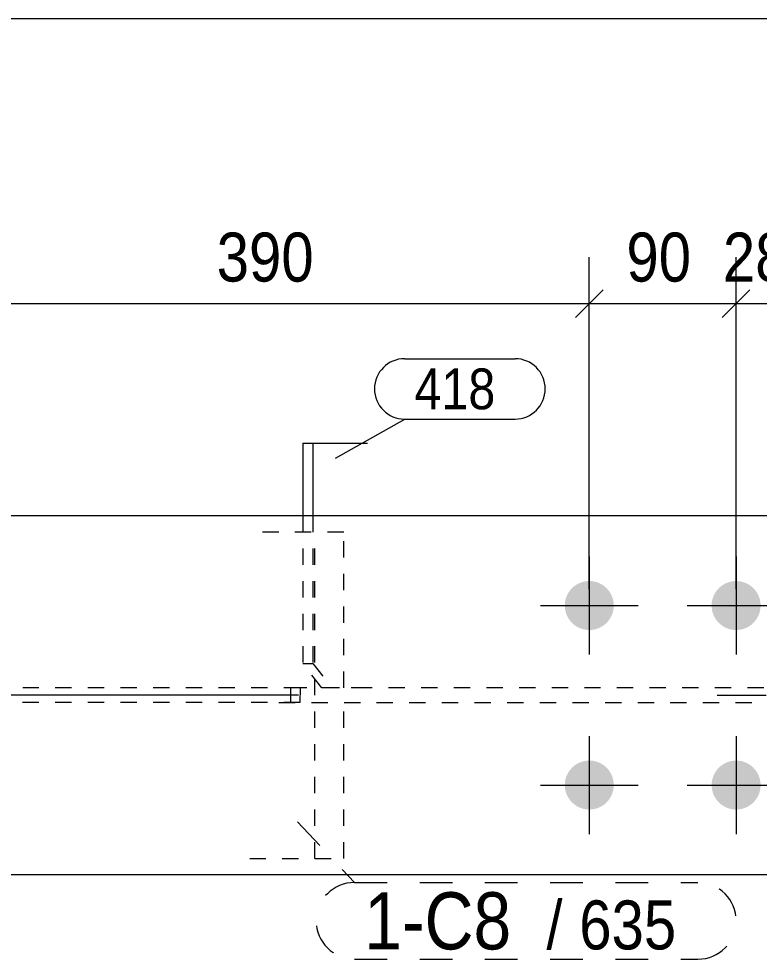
# Model space of a CAD drawing. Header units: millimetres. Extents: x 2 to 579, y 1 to 825.
# Drawn here: x 222.6 to 268, y 767.4 to 825 of the extents above; entities that cross this region are included whole.
import ezdxf

# ---------------------------------------------------------------- set-up
doc = ezdxf.new("R2010")
doc.units = ezdxf.units.MM
for name, pattern in [('XKITLINE00', [0]), ('XKITLINE01', [4, 1, -1, 1, -1]), ('XKITLINE02', [4, 2, -2]), ('XKITLINE03', [6, 3, -1, 1, -1])]:
    doc.linetypes.add(name, pattern=pattern)
for name, color, linetype, lineweight in [('Bolt', 3, 'Continuous', 0), ('Dimensions', 7, 'Continuous', 0), ('DrawingSheet', 5, 'Continuous', 0), ('Part', 2, 'Continuous', 0), ('PartMark', 7, 'Continuous', 0)]:
    doc.layers.add(name, color=color, linetype=linetype, lineweight=lineweight)
doc.styles.add('ARIAL', font='ARIAL.TTF')

# ---------------------------------------------------------------- blocks, each defined once
blk = doc.blocks.new('*A52')
at = {"layer": 'Bolt'}
for points in [[(257.608, 790.55), (257.645, 790.548), (257.681, 790.546), (257.718, 790.543), (257.755, 790.539), (257.791, 790.534), (257.827, 790.528), (257.864, 790.521), (257.9, 790.514), (257.935, 790.505), (257.971, 790.496), (258.006, 790.485), (258.041, 790.474), (258.076, 790.462), (258.111, 790.449), (258.145, 790.436), (258.179, 790.421), (258.212, 790.406), (258.245, 790.39), (258.278, 790.373), (258.31, 790.355), (258.342, 790.337), (258.373, 790.317), (258.404, 790.297), (258.435, 790.276), (258.465, 790.255), (258.494, 790.233), (258.523, 790.21), (258.551, 790.186), (258.578, 790.161), (258.605, 790.136), (258.632, 790.111), (258.657, 790.084), (258.682, 790.057), (258.707, 790.03), (258.73, 790.002), (258.753, 789.973), (258.776, 789.944), (258.797, 789.914), (258.818, 789.883), (258.838, 789.852), (258.858, 789.821), (258.876, 789.789), (258.894, 789.757), (258.911, 789.724), (258.927, 789.691), (258.942, 789.658), (258.957, 789.624), (258.97, 789.59), (258.983, 789.555), (258.995, 789.521), (259.006, 789.485), (259.017, 789.45), (259.026, 789.414), (259.035, 789.379), (259.042, 789.343), (259.049, 789.306), (259.055, 789.27), (259.06, 789.234), (259.064, 789.197), (259.067, 789.16), (259.069, 789.124), (259.07, 789.087), (259.071, 789.05), (259.07, 789.013), (259.069, 788.976), (259.067, 788.94), (259.064, 788.903), (259.06, 788.866), (259.055, 788.83), (259.049, 788.794), (259.042, 788.757), (259.035, 788.721), (259.026, 788.686), (259.017, 788.65), (259.006, 788.615), (258.995, 788.579), (258.983, 788.545), (258.97, 788.51), (258.957, 788.476), (258.942, 788.442), (258.927, 788.409), (258.911, 788.376), (258.894, 788.343), (258.876, 788.311), (258.858, 788.279), (258.838, 788.248), (258.818, 788.217), (258.797, 788.186), (258.776, 788.156), (258.753, 788.127), (258.73, 788.098), (258.707, 788.07), (258.682, 788.043), (258.657, 788.016), (258.632, 787.989), (258.605, 787.964), (258.578, 787.939), (258.551, 787.914), (258.523, 787.89), (258.494, 787.867), (258.465, 787.845), (258.435, 787.824), (258.404, 787.803), (258.373, 787.783), (258.342, 787.763), (258.31, 787.745), (258.278, 787.727), (258.245, 787.71), (258.212, 787.694), (258.179, 787.679), (258.145, 787.664), (258.111, 787.651), (258.076, 787.638), (258.041, 787.626), (258.006, 787.615), (257.971, 787.604), (257.935, 787.595), (257.9, 787.586), (257.864, 787.579), (257.827, 787.572), (257.791, 787.566), (257.755, 787.561), (257.718, 787.557), (257.681, 787.554), (257.645, 787.552), (257.608, 787.55), (257.571, 787.55), (257.534, 787.55), (257.497, 787.552), (257.461, 787.554), (257.424, 787.557), (257.387, 787.561), (257.351, 787.566), (257.315, 787.572), (257.278, 787.579), (257.242, 787.586), (257.206, 787.595), (257.171, 787.604), (257.136, 787.615), (257.1, 787.626), (257.066, 787.638), (257.031, 787.651), (256.997, 787.664), (256.963, 787.679), (256.93, 787.694), (256.897, 787.71), (256.864, 787.727), (256.832, 787.745), (256.8, 787.763), (256.768, 787.783), (256.738, 787.803), (256.707, 787.824), (256.677, 787.845), (256.648, 787.867), (256.619, 787.89), (256.591, 787.914), (256.564, 787.939), (256.537, 787.964), (256.51, 787.989), (256.485, 788.016), (256.46, 788.043), (256.435, 788.07), (256.411, 788.098), (256.388, 788.127), (256.366, 788.156), (256.345, 788.186), (256.324, 788.217), (256.304, 788.248), (256.284, 788.279), (256.266, 788.311), (256.248, 788.343), (256.231, 788.376), (256.215, 788.409), (256.2, 788.442), (256.185, 788.476), (256.171, 788.51), (256.159, 788.545), (256.147, 788.579), (256.136, 788.615), (256.125, 788.65), (256.116, 788.686), (256.107, 788.721), (256.1, 788.757), (256.093, 788.794), (256.087, 788.83), (256.082, 788.866), (256.078, 788.903), (256.075, 788.94), (256.073, 788.976), (256.071, 789.013), (256.071, 789.05), (256.071, 789.087), (256.073, 789.124), (256.075, 789.16), (256.078, 789.197), (256.082, 789.234), (256.087, 789.27), (256.093, 789.306), (256.1, 789.343), (256.107, 789.379), (256.116, 789.414), (256.125, 789.45), (256.136, 789.485), (256.147, 789.521), (256.159, 789.555), (256.171, 789.59), (256.185, 789.624), (256.2, 789.658), (256.215, 789.691), (256.231, 789.724), (256.248, 789.757), (256.266, 789.789), (256.284, 789.821), (256.304, 789.852), (256.324, 789.883), (256.345, 789.914), (256.366, 789.944), (256.388, 789.973), (256.411, 790.002), (256.435, 790.03), (256.46, 790.057), (256.485, 790.084), (256.51, 790.111), (256.537, 790.136), (256.564, 790.161), (256.591, 790.186), (256.619, 790.21), (256.648, 790.233), (256.677, 790.255), (256.707, 790.276), (256.738, 790.297), (256.768, 790.317), (256.8, 790.337), (256.832, 790.355), (256.864, 790.373), (256.897, 790.39), (256.93, 790.406), (256.963, 790.421), (256.997, 790.436), (257.031, 790.449), (257.066, 790.462), (257.1, 790.474), (257.136, 790.485), (257.171, 790.496), (257.206, 790.505), (257.242, 790.514), (257.278, 790.521), (257.315, 790.528), (257.351, 790.534), (257.387, 790.539), (257.424, 790.543), (257.461, 790.546), (257.497, 790.548), (257.534, 790.55), (257.571, 790.55)], [(266.608, 790.55), (266.645, 790.548), (266.681, 790.546), (266.718, 790.543), (266.755, 790.539), (266.791, 790.534), (266.827, 790.528), (266.864, 790.521), (266.9, 790.514), (266.935, 790.505), (266.971, 790.496), (267.006, 790.485), (267.041, 790.474), (267.076, 790.462), (267.111, 790.449), (267.145, 790.436), (267.179, 790.421), (267.212, 790.406), (267.245, 790.39), (267.278, 790.373), (267.31, 790.355), (267.342, 790.337), (267.373, 790.317), (267.404, 790.297), (267.435, 790.276), (267.465, 790.255), (267.494, 790.233), (267.523, 790.21), (267.551, 790.186), (267.578, 790.161), (267.605, 790.136), (267.632, 790.111), (267.657, 790.084), (267.682, 790.057), (267.707, 790.03), (267.73, 790.002), (267.753, 789.973), (267.776, 789.944), (267.797, 789.914), (267.818, 789.883), (267.838, 789.852), (267.858, 789.821), (267.876, 789.789), (267.894, 789.757), (267.911, 789.724), (267.927, 789.691), (267.942, 789.658), (267.957, 789.624), (267.97, 789.59), (267.983, 789.555), (267.995, 789.521), (268.006, 789.485), (268.017, 789.45), (268.026, 789.414), (268.035, 789.379), (268.042, 789.343), (268.049, 789.306), (268.055, 789.27), (268.06, 789.234), (268.064, 789.197), (268.067, 789.16), (268.069, 789.124), (268.07, 789.087), (268.071, 789.05), (268.07, 789.013), (268.069, 788.976), (268.067, 788.94), (268.064, 788.903), (268.06, 788.866), (268.055, 788.83), (268.049, 788.794), (268.042, 788.757), (268.035, 788.721), (268.026, 788.686), (268.017, 788.65), (268.006, 788.615), (267.995, 788.579), (267.983, 788.545), (267.97, 788.51), (267.957, 788.476), (267.942, 788.442), (267.927, 788.409), (267.911, 788.376), (267.894, 788.343), (267.876, 788.311), (267.858, 788.279), (267.838, 788.248), (267.818, 788.217), (267.797, 788.186), (267.776, 788.156), (267.753, 788.127), (267.73, 788.098), (267.707, 788.07), (267.682, 788.043), (267.657, 788.016), (267.632, 787.989), (267.605, 787.964), (267.578, 787.939), (267.551, 787.914), (267.523, 787.89), (267.494, 787.867), (267.465, 787.845), (267.435, 787.824), (267.404, 787.803), (267.373, 787.783), (267.342, 787.763), (267.31, 787.745), (267.278, 787.727), (267.245, 787.71), (267.212, 787.694), (267.179, 787.679), (267.145, 787.664), (267.111, 787.651), (267.076, 787.638), (267.041, 787.626), (267.006, 787.615), (266.971, 787.604), (266.935, 787.595), (266.9, 787.586), (266.864, 787.579), (266.827, 787.572), (266.791, 787.566), (266.755, 787.561), (266.718, 787.557), (266.681, 787.554), (266.645, 787.552), (266.608, 787.55), (266.571, 787.55), (266.534, 787.55), (266.497, 787.552), (266.461, 787.554), (266.424, 787.557), (266.387, 787.561), (266.351, 787.566), (266.315, 787.572), (266.278, 787.579), (266.242, 787.586), (266.206, 787.595), (266.171, 787.604), (266.136, 787.615), (266.1, 787.626), (266.066, 787.638), (266.031, 787.651), (265.997, 787.664), (265.963, 787.679), (265.93, 787.694), (265.897, 787.71), (265.864, 787.727), (265.832, 787.745), (265.8, 787.763), (265.768, 787.783), (265.738, 787.803), (265.707, 787.824), (265.677, 787.845), (265.648, 787.867), (265.619, 787.89), (265.591, 787.914), (265.564, 787.939), (265.537, 787.964), (265.51, 787.989), (265.485, 788.016), (265.46, 788.043), (265.435, 788.07), (265.411, 788.098), (265.388, 788.127), (265.366, 788.156), (265.345, 788.186), (265.324, 788.217), (265.304, 788.248), (265.284, 788.279), (265.266, 788.311), (265.248, 788.343), (265.231, 788.376), (265.215, 788.409), (265.2, 788.442), (265.185, 788.476), (265.171, 788.51), (265.159, 788.545), (265.147, 788.579), (265.136, 788.615), (265.125, 788.65), (265.116, 788.686), (265.107, 788.721), (265.1, 788.757), (265.093, 788.794), (265.087, 788.83), (265.082, 788.866), (265.078, 788.903), (265.075, 788.94), (265.073, 788.976), (265.071, 789.013), (265.071, 789.05), (265.071, 789.087), (265.073, 789.124), (265.075, 789.16), (265.078, 789.197), (265.082, 789.234), (265.087, 789.27), (265.093, 789.306), (265.1, 789.343), (265.107, 789.379), (265.116, 789.414), (265.125, 789.45), (265.136, 789.485), (265.147, 789.521), (265.159, 789.555), (265.171, 789.59), (265.185, 789.624), (265.2, 789.658), (265.215, 789.691), (265.231, 789.724), (265.248, 789.757), (265.266, 789.789), (265.284, 789.821), (265.304, 789.852), (265.324, 789.883), (265.345, 789.914), (265.366, 789.944), (265.388, 789.973), (265.411, 790.002), (265.435, 790.03), (265.46, 790.057), (265.485, 790.084), (265.51, 790.111), (265.537, 790.136), (265.564, 790.161), (265.591, 790.186), (265.619, 790.21), (265.648, 790.233), (265.677, 790.255), (265.707, 790.276), (265.738, 790.297), (265.768, 790.317), (265.8, 790.337), (265.832, 790.355), (265.864, 790.373), (265.897, 790.39), (265.93, 790.406), (265.963, 790.421), (265.997, 790.436), (266.031, 790.449), (266.066, 790.462), (266.1, 790.474), (266.136, 790.485), (266.171, 790.496), (266.206, 790.505), (266.242, 790.514), (266.278, 790.521), (266.315, 790.528), (266.351, 790.534), (266.387, 790.539), (266.424, 790.543), (266.461, 790.546), (266.497, 790.548), (266.534, 790.55), (266.571, 790.55)], [(257.608, 779.55), (257.645, 779.548), (257.681, 779.546), (257.718, 779.543), (257.755, 779.539), (257.791, 779.534), (257.827, 779.528), (257.864, 779.521), (257.9, 779.514), (257.935, 779.505), (257.971, 779.496), (258.006, 779.485), (258.041, 779.474), (258.076, 779.462), (258.111, 779.449), (258.145, 779.436), (258.179, 779.421), (258.212, 779.406), (258.245, 779.39), (258.278, 779.373), (258.31, 779.355), (258.342, 779.337), (258.373, 779.317), (258.404, 779.297), (258.435, 779.276), (258.465, 779.255), (258.494, 779.233), (258.523, 779.21), (258.551, 779.186), (258.578, 779.161), (258.605, 779.136), (258.632, 779.111), (258.657, 779.084), (258.682, 779.057), (258.707, 779.03), (258.73, 779.002), (258.753, 778.973), (258.776, 778.944), (258.797, 778.914), (258.818, 778.883), (258.838, 778.852), (258.858, 778.821), (258.876, 778.789), (258.894, 778.757), (258.911, 778.724), (258.927, 778.691), (258.942, 778.658), (258.957, 778.624), (258.97, 778.59), (258.983, 778.555), (258.995, 778.521), (259.006, 778.485), (259.017, 778.45), (259.026, 778.414), (259.035, 778.379), (259.042, 778.343), (259.049, 778.306), (259.055, 778.27), (259.06, 778.234), (259.064, 778.197), (259.067, 778.16), (259.069, 778.124), (259.07, 778.087), (259.071, 778.05), (259.07, 778.013), (259.069, 777.976), (259.067, 777.94), (259.064, 777.903), (259.06, 777.866), (259.055, 777.83), (259.049, 777.794), (259.042, 777.757), (259.035, 777.721), (259.026, 777.686), (259.017, 777.65), (259.006, 777.615), (258.995, 777.579), (258.983, 777.545), (258.97, 777.51), (258.957, 777.476), (258.942, 777.442), (258.927, 777.409), (258.911, 777.376), (258.894, 777.343), (258.876, 777.311), (258.858, 777.279), (258.838, 777.248), (258.818, 777.217), (258.797, 777.186), (258.776, 777.156), (258.753, 777.127), (258.73, 777.098), (258.707, 777.07), (258.682, 777.043), (258.657, 777.016), (258.632, 776.989), (258.605, 776.964), (258.578, 776.939), (258.551, 776.914), (258.523, 776.89), (258.494, 776.867), (258.465, 776.845), (258.435, 776.824), (258.404, 776.803), (258.373, 776.783), (258.342, 776.763), (258.31, 776.745), (258.278, 776.727), (258.245, 776.71), (258.212, 776.694), (258.179, 776.679), (258.145, 776.664), (258.111, 776.651), (258.076, 776.638), (258.041, 776.626), (258.006, 776.615), (257.971, 776.604), (257.935, 776.595), (257.9, 776.586), (257.864, 776.579), (257.827, 776.572), (257.791, 776.566), (257.755, 776.561), (257.718, 776.557), (257.681, 776.554), (257.645, 776.552), (257.608, 776.55), (257.571, 776.55), (257.534, 776.55), (257.497, 776.552), (257.461, 776.554), (257.424, 776.557), (257.387, 776.561), (257.351, 776.566), (257.315, 776.572), (257.278, 776.579), (257.242, 776.586), (257.206, 776.595), (257.171, 776.604), (257.136, 776.615), (257.1, 776.626), (257.066, 776.638), (257.031, 776.651), (256.997, 776.664), (256.963, 776.679), (256.93, 776.694), (256.897, 776.71), (256.864, 776.727), (256.832, 776.745), (256.8, 776.763), (256.768, 776.783), (256.738, 776.803), (256.707, 776.824), (256.677, 776.845), (256.648, 776.867), (256.619, 776.89), (256.591, 776.914), (256.564, 776.939), (256.537, 776.964), (256.51, 776.989), (256.485, 777.016), (256.46, 777.043), (256.435, 777.07), (256.411, 777.098), (256.388, 777.127), (256.366, 777.156), (256.345, 777.186), (256.324, 777.217), (256.304, 777.248), (256.284, 777.279), (256.266, 777.311), (256.248, 777.343), (256.231, 777.376), (256.215, 777.409), (256.2, 777.442), (256.185, 777.476), (256.171, 777.51), (256.159, 777.545), (256.147, 777.579), (256.136, 777.615), (256.125, 777.65), (256.116, 777.686), (256.107, 777.721), (256.1, 777.757), (256.093, 777.794), (256.087, 777.83), (256.082, 777.866), (256.078, 777.903), (256.075, 777.94), (256.073, 777.976), (256.071, 778.013), (256.071, 778.05), (256.071, 778.087), (256.073, 778.124), (256.075, 778.16), (256.078, 778.197), (256.082, 778.234), (256.087, 778.27), (256.093, 778.306), (256.1, 778.343), (256.107, 778.379), (256.116, 778.414), (256.125, 778.45), (256.136, 778.485), (256.147, 778.521), (256.159, 778.555), (256.171, 778.59), (256.185, 778.624), (256.2, 778.658), (256.215, 778.691), (256.231, 778.724), (256.248, 778.757), (256.266, 778.789), (256.284, 778.821), (256.304, 778.852), (256.324, 778.883), (256.345, 778.914), (256.366, 778.944), (256.388, 778.973), (256.411, 779.002), (256.435, 779.03), (256.46, 779.057), (256.485, 779.084), (256.51, 779.111), (256.537, 779.136), (256.564, 779.161), (256.591, 779.186), (256.619, 779.21), (256.648, 779.233), (256.677, 779.255), (256.707, 779.276), (256.738, 779.297), (256.768, 779.317), (256.8, 779.337), (256.832, 779.355), (256.864, 779.373), (256.897, 779.39), (256.93, 779.406), (256.963, 779.421), (256.997, 779.436), (257.031, 779.449), (257.066, 779.462), (257.1, 779.474), (257.136, 779.485), (257.171, 779.496), (257.206, 779.505), (257.242, 779.514), (257.278, 779.521), (257.315, 779.528), (257.351, 779.534), (257.387, 779.539), (257.424, 779.543), (257.461, 779.546), (257.497, 779.548), (257.534, 779.55), (257.571, 779.55)], [(266.608, 779.55), (266.645, 779.548), (266.681, 779.546), (266.718, 779.543), (266.755, 779.539), (266.791, 779.534), (266.827, 779.528), (266.864, 779.521), (266.9, 779.514), (266.935, 779.505), (266.971, 779.496), (267.006, 779.485), (267.041, 779.474), (267.076, 779.462), (267.111, 779.449), (267.145, 779.436), (267.179, 779.421), (267.212, 779.406), (267.245, 779.39), (267.278, 779.373), (267.31, 779.355), (267.342, 779.337), (267.373, 779.317), (267.404, 779.297), (267.435, 779.276), (267.465, 779.255), (267.494, 779.233), (267.523, 779.21), (267.551, 779.186), (267.578, 779.161), (267.605, 779.136), (267.632, 779.111), (267.657, 779.084), (267.682, 779.057), (267.707, 779.03), (267.73, 779.002), (267.753, 778.973), (267.776, 778.944), (267.797, 778.914), (267.818, 778.883), (267.838, 778.852), (267.858, 778.821), (267.876, 778.789), (267.894, 778.757), (267.911, 778.724), (267.927, 778.691), (267.942, 778.658), (267.957, 778.624), (267.97, 778.59), (267.983, 778.555), (267.995, 778.521), (268.006, 778.485), (268.017, 778.45), (268.026, 778.414), (268.035, 778.379), (268.042, 778.343), (268.049, 778.306), (268.055, 778.27), (268.06, 778.234), (268.064, 778.197), (268.067, 778.16), (268.069, 778.124), (268.07, 778.087), (268.071, 778.05), (268.07, 778.013), (268.069, 777.976), (268.067, 777.94), (268.064, 777.903), (268.06, 777.866), (268.055, 777.83), (268.049, 777.794), (268.042, 777.757), (268.035, 777.721), (268.026, 777.686), (268.017, 777.65), (268.006, 777.615), (267.995, 777.579), (267.983, 777.545), (267.97, 777.51), (267.957, 777.476), (267.942, 777.442), (267.927, 777.409), (267.911, 777.376), (267.894, 777.343), (267.876, 777.311), (267.858, 777.279), (267.838, 777.248), (267.818, 777.217), (267.797, 777.186), (267.776, 777.156), (267.753, 777.127), (267.73, 777.098), (267.707, 777.07), (267.682, 777.043), (267.657, 777.016), (267.632, 776.989), (267.605, 776.964), (267.578, 776.939), (267.551, 776.914), (267.523, 776.89), (267.494, 776.867), (267.465, 776.845), (267.435, 776.824), (267.404, 776.803), (267.373, 776.783), (267.342, 776.763), (267.31, 776.745), (267.278, 776.727), (267.245, 776.71), (267.212, 776.694), (267.179, 776.679), (267.145, 776.664), (267.111, 776.651), (267.076, 776.638), (267.041, 776.626), (267.006, 776.615), (266.971, 776.604), (266.935, 776.595), (266.9, 776.586), (266.864, 776.579), (266.827, 776.572), (266.791, 776.566), (266.755, 776.561), (266.718, 776.557), (266.681, 776.554), (266.645, 776.552), (266.608, 776.55), (266.571, 776.55), (266.534, 776.55), (266.497, 776.552), (266.461, 776.554), (266.424, 776.557), (266.387, 776.561), (266.351, 776.566), (266.315, 776.572), (266.278, 776.579), (266.242, 776.586), (266.206, 776.595), (266.171, 776.604), (266.136, 776.615), (266.1, 776.626), (266.066, 776.638), (266.031, 776.651), (265.997, 776.664), (265.963, 776.679), (265.93, 776.694), (265.897, 776.71), (265.864, 776.727), (265.832, 776.745), (265.8, 776.763), (265.768, 776.783), (265.738, 776.803), (265.707, 776.824), (265.677, 776.845), (265.648, 776.867), (265.619, 776.89), (265.591, 776.914), (265.564, 776.939), (265.537, 776.964), (265.51, 776.989), (265.485, 777.016), (265.46, 777.043), (265.435, 777.07), (265.411, 777.098), (265.388, 777.127), (265.366, 777.156), (265.345, 777.186), (265.324, 777.217), (265.304, 777.248), (265.284, 777.279), (265.266, 777.311), (265.248, 777.343), (265.231, 777.376), (265.215, 777.409), (265.2, 777.442), (265.185, 777.476), (265.171, 777.51), (265.159, 777.545), (265.147, 777.579), (265.136, 777.615), (265.125, 777.65), (265.116, 777.686), (265.107, 777.721), (265.1, 777.757), (265.093, 777.794), (265.087, 777.83), (265.082, 777.866), (265.078, 777.903), (265.075, 777.94), (265.073, 777.976), (265.071, 778.013), (265.071, 778.05), (265.071, 778.087), (265.073, 778.124), (265.075, 778.16), (265.078, 778.197), (265.082, 778.234), (265.087, 778.27), (265.093, 778.306), (265.1, 778.343), (265.107, 778.379), (265.116, 778.414), (265.125, 778.45), (265.136, 778.485), (265.147, 778.521), (265.159, 778.555), (265.171, 778.59), (265.185, 778.624), (265.2, 778.658), (265.215, 778.691), (265.231, 778.724), (265.248, 778.757), (265.266, 778.789), (265.284, 778.821), (265.304, 778.852), (265.324, 778.883), (265.345, 778.914), (265.366, 778.944), (265.388, 778.973), (265.411, 779.002), (265.435, 779.03), (265.46, 779.057), (265.485, 779.084), (265.51, 779.111), (265.537, 779.136), (265.564, 779.161), (265.591, 779.186), (265.619, 779.21), (265.648, 779.233), (265.677, 779.255), (265.707, 779.276), (265.738, 779.297), (265.768, 779.317), (265.8, 779.337), (265.832, 779.355), (265.864, 779.373), (265.897, 779.39), (265.93, 779.406), (265.963, 779.421), (265.997, 779.436), (266.031, 779.449), (266.066, 779.462), (266.1, 779.474), (266.136, 779.485), (266.171, 779.496), (266.206, 779.505), (266.242, 779.514), (266.278, 779.521), (266.315, 779.528), (266.351, 779.534), (266.387, 779.539), (266.424, 779.543), (266.461, 779.546), (266.497, 779.548), (266.534, 779.55), (266.571, 779.55)]]:
    blk.add_hatch(color=3, dxfattribs=at).paths.add_polyline_path(points, flags=17)
at = {"layer": 'Bolt', "color": 3, "linetype": 'XKITLINE00', "lineweight": 0}
for p, q in [((257.571, 792.05), (257.571, 786.05)), ((266.571, 792.05), (266.571, 786.05)), ((254.571, 789.05), (260.571, 789.05)), ((263.571, 789.05), (269.571, 789.05)), ((257.571, 781.05), (257.571, 775.05)), ((266.571, 781.05), (266.571, 775.05)), ((254.571, 778.05), (260.571, 778.05)), ((263.571, 778.05), (269.571, 778.05))]:
    blk.add_line(p, q, dxfattribs=at)
blk = doc.blocks.new('*A55')
at = {"layer": 'Part', "color": 2, "linetype": 'XKITLINE00', "lineweight": 0}
for p, q in [((310.476, 794.55), (177.474, 794.55)), ((310.476, 772.55), (177.474, 772.55))]:
    blk.add_line(p, q, dxfattribs=at)
blk = doc.blocks.new('*A56')
at = {"layer": 'Part'}
blk.add_hatch(color=2, dxfattribs=at).paths.add_polyline_path([(277.784, 784.95), (279.384, 784.95), (278.584, 783.55)], flags=17)
at = {"layer": 'Part', "color": 7, "linetype": 'XKITLINE01', "lineweight": 0}
for p, q in [((242.532, 793.55), (236.755, 793.55)), ((240.749, 773.55), (240.749, 793.55)), ((242.532, 784), (242.532, 793.55)), ((298.051, 793.55), (292.274, 793.55)), ((296.268, 793.55), (296.268, 784)), ((298.051, 773.55), (298.051, 793.55)), ((296.268, 784), (238.538, 784)), ((238.538, 783.1), (296.268, 783.1)), ((242.532, 773.55), (242.532, 783.1)), ((296.268, 783.1), (296.268, 773.55)), ((236.755, 773.55), (242.532, 773.55)), ((292.274, 773.55), (298.051, 773.55))]:
    blk.add_line(p, q, dxfattribs=at)
at = {"layer": 'Part', "color": 2, "linetype": 'XKITLINE00', "lineweight": 0}
for p, q in [((278.584, 783.55), (277.784, 784.95)), ((277.784, 784.95), (279.384, 784.95)), ((279.384, 784.95), (278.584, 783.55))]:
    blk.add_line(p, q, dxfattribs=at)
at = {"layer": 'Part', "color": 7, "linetype": 'XKITLINE03', "lineweight": 0}
blk.add_line((265.406, 783.55), (275.591, 783.55), dxfattribs=at)
at = {"layer": 'Part', "color": 2, "linetype": 'XKITLINE00', "lineweight": 0}
blk.add_circle((278.584, 784.45), 1, dxfattribs=at)
blk = doc.blocks.new('*A61')
at = {"layer": 'Part', "color": 7, "linetype": 'XKITLINE01', "lineweight": 0}
for p, q in [((190.815, 793.55), (195.749, 793.55)), ((194.083, 773.55), (194.083, 793.55)), ((195.749, 784), (195.749, 793.55)), ((239.841, 784), (192.481, 784)), ((239.27, 783.1), (239.27, 784)), ((239.841, 784), (239.839, 783.1)), ((239.839, 783.1), (192.481, 783.1)), ((195.749, 773.55), (195.749, 783.1)), ((190.815, 773.55), (195.749, 773.55))]:
    blk.add_line(p, q, dxfattribs=at)
at = {"layer": 'Part', "color": 7, "linetype": 'XKITLINE03', "lineweight": 0}
blk.add_line((226.279, 783.55), (217.59, 783.55), dxfattribs=at)
blk = doc.blocks.new('*A62')
at = {"layer": 'Part', "color": 2, "linetype": 'XKITLINE00', "lineweight": 0}
for p, q in [((240.003, 799), (240.622, 799)), ((240.003, 799), (240.003, 794.55)), ((240.622, 799), (240.622, 794.55)), ((240.622, 799), (243.976, 799))]:
    blk.add_line(p, q, dxfattribs=at)
at = {"layer": 'Part', "color": 7, "linetype": 'XKITLINE01', "lineweight": 0}
for p, q in [((240.003, 794.55), (240.003, 785.5)), ((240.622, 794.55), (240.622, 785.5)), ((241.181, 784), (240.003, 785.5)), ((240.003, 785.5), (240.622, 785.5)), ((240.622, 785.5), (241.8, 784)), ((243.976, 784), (241.181, 784))]:
    blk.add_line(p, q, dxfattribs=at)
blk = doc.blocks.new('*A63')
at = {"layer": 'DrawingSheet', "color": 5, "linetype": 'XKITLINE00', "lineweight": 0}
blk.add_line((579, 825), (5, 825), dxfattribs=at)
blk = doc.blocks.new('*A158')
at = {"layer": 'Dimensions', "color": 7, "linetype": 'XKITLINE00', "lineweight": 0}
blk.add_line((239.749, 783.55), (142.55, 783.55), dxfattribs=at)
blk = doc.blocks.new('*A159')
at = {"layer": 'Dimensions', "color": 7, "linetype": 'XKITLINE00', "lineweight": 0}
blk.add_line((239.749, 783.55), (143, 783.55), dxfattribs=at)
blk = doc.blocks.new('*A164')
at = {"layer": 'Dimensions', "color": 7, "linetype": 'XKITLINE00', "lineweight": 0}
for p, q in [((218.571, 790.05), (218.571, 810.4)), ((257.571, 790.05), (257.571, 810.4)), ((219.419, 808.399), (217.722, 806.701)), ((258.419, 808.399), (256.722, 806.701)), ((218.571, 807.55), (257.571, 807.55))]:
    blk.add_line(p, q, dxfattribs=at)
at = {"layer": 'Dimensions', "color": 3}
for p in [(218.571, 807.55), (257.571, 807.55)]:
    blk.add_point(p, dxfattribs=at)
at = {"layer": 'Dimensions', "color": 3, "style": 'ARIAL', "width": 0.85}
blk.add_text('390', height=3, dxfattribs=at).set_placement((234.733, 808.9))
blk = doc.blocks.new('*A165')
at = {"layer": 'Dimensions', "color": 7, "linetype": 'XKITLINE00', "lineweight": 0}
for p, q in [((257.571, 790.05), (257.571, 810.4)), ((266.571, 790.05), (266.571, 810.4)), ((258.419, 808.399), (256.722, 806.701)), ((267.419, 808.399), (265.722, 806.701)), ((257.571, 807.55), (266.571, 807.55))]:
    blk.add_line(p, q, dxfattribs=at)
at = {"layer": 'Dimensions', "color": 3}
for p in [(257.571, 807.55), (266.571, 807.55)]:
    blk.add_point(p, dxfattribs=at)
at = {"layer": 'Dimensions', "color": 3, "style": 'ARIAL', "width": 0.85}
blk.add_text('90', height=3, dxfattribs=at).set_placement((259.846, 808.9))
blk = doc.blocks.new('*A166')
at = {"layer": 'Dimensions', "color": 7, "linetype": 'XKITLINE00', "lineweight": 0}
for p, q in [((266.571, 790.05), (266.571, 810.4)), ((269.4, 785), (269.4, 810.4)), ((267.419, 808.399), (265.722, 806.701)), ((270.249, 808.399), (268.551, 806.701)), ((266.571, 807.55), (269.4, 807.55))]:
    blk.add_line(p, q, dxfattribs=at)
at = {"layer": 'Dimensions', "color": 3}
for p in [(266.571, 807.55), (269.4, 807.55)]:
    blk.add_point(p, dxfattribs=at)
at = {"layer": 'Dimensions', "color": 3, "style": 'ARIAL', "width": 0.85}
blk.add_text('28', height=3, dxfattribs=at).set_placement((265.76, 808.9))
blk = doc.blocks.new('*A171')
at = {"layer": 'PartMark', "color": 7, "linetype": 'XKITLINE00', "lineweight": 0}
for p, q in [((246.256, 804.175), (253.019, 804.175)), ((242.014, 798.083), (246.256, 800.475)), ((246.256, 800.475), (253.019, 800.475))]:
    blk.add_line(p, q, dxfattribs=at)
for centre, start, end in [((246.256, 802.325), 90, 270), ((253.019, 802.325), 270, 90)]:
    blk.add_arc(centre, 1.85, start, end, dxfattribs=at)
at = {"layer": 'PartMark', "color": 3, "style": 'ARIAL', "width": 0.85}
blk.add_text('418', height=2.5, dxfattribs=at).set_placement((246.856, 801.075))
blk = doc.blocks.new('*A177')
at = {"layer": 'PartMark', "color": 7, "linetype": 'XKITLINE02', "lineweight": 0}
for p, q in [((239.678, 775.792), (243.178, 772.08)), ((243.178, 772.08), (264.231, 772.08)), ((243.178, 767.38), (264.231, 767.38))]:
    blk.add_line(p, q, dxfattribs=at)
for centre, start, end in [((243.178, 769.73), 90, 270), ((264.231, 769.73), 270, 90)]:
    blk.add_arc(centre, 2.35, start, end, dxfattribs=at)
at = {"layer": 'PartMark', "color": 1, "style": 'ARIAL', "width": 0.85}
blk.add_text('1-C8', height=3.5, dxfattribs=at).set_placement((243.778, 767.98))
at = {"layer": 'PartMark', "color": 3, "style": 'ARIAL', "width": 0.85}
for s, p in [('/', (254.943, 767.98)), ('635', (256.955, 767.98))]:
    blk.add_text(s, height=3, dxfattribs=at).set_placement(p)

msp = doc.modelspace()

# ---------------------------------------------------------------- block references
at = {"lineweight": 0}
for name in ['*A63', '*A164', '*A165', '*A166', '*A171', '*A62', '*A55', '*A61', '*A52', '*A159', '*A158', '*A177']:
    msp.add_blockref(name, (0, 0), dxfattribs=at)
at = {"layer": 'Part', "lineweight": 0}
msp.add_blockref('*A56', (0, 0), dxfattribs=at)

doc.saveas('drawing.dxf')
